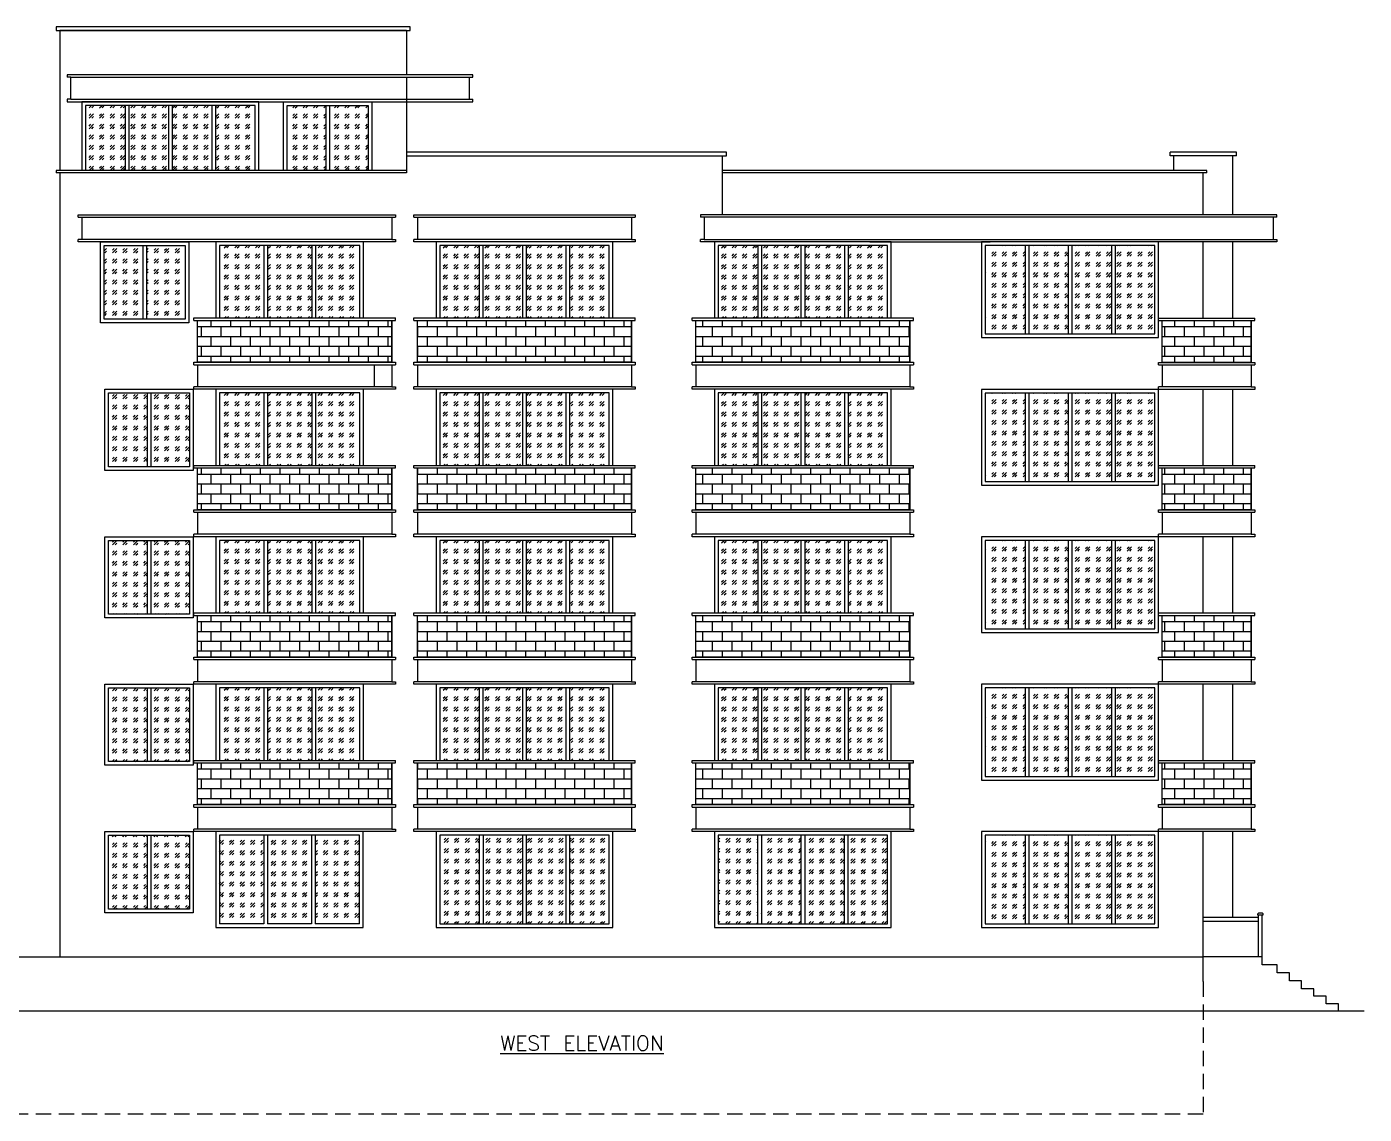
# Model space of a CAD drawing. Header units: feet. Extents: x 109753 to 150441, y 47761 to 75080.
# Drawn here: x 126114 to 127202, y 47767 to 48652 of the extents above; entities that cross this region are included whole.
import ezdxf

# ---------------------------------------------------------------- set-up
doc = ezdxf.new("R2010")
doc.units = ezdxf.units.FT
doc.header["$LTSCALE"] = 50
doc.header["$MEASUREMENT"] = 0
doc.linetypes.add('( Hidden )', pattern=[0.375, 0.25, -0.125])
for name, color, linetype, lineweight in [('door and windows', 4, 'Continuous', 13), ('HATCH', 9, 'Continuous', 9), ('TEXT', 181, 'Continuous', 13), ('WALL', 1, 'Continuous', 60)]:
    doc.layers.add(name, color=color, linetype=linetype, lineweight=lineweight)
doc.layers.add('HACTH', color=251, linetype='Continuous')
doc.styles.get("Standard").update_dxf_attribs({"font": 'txt.shx', "height": 6})
pattern_1 = [(45, (-23719.7047, 166365.328), (8.48528137, 0), [5, -7]), (45, (-23717.5834, 166365.328), (8.48528137, 0), [2, -10]), (45, (-23719.7047, 166367.4493), (8.48528137, 0), [2, -10])]
pattern_2 = [(45, (-23719.7047, 166125.328), (8.48528137, 0), [5, -7]), (45, (-23717.5834, 166125.328), (8.48528137, 0), [2, -10]), (45, (-23719.7047, 166127.4493), (8.48528137, 0), [2, -10])]
pattern_3 = [(45, (-23719.7047, 166245.328), (8.48528137, 0), [5, -7]), (45, (-23717.5834, 166245.328), (8.48528137, 0), [2, -10]), (45, (-23719.7047, 166247.4493), (8.48528137, 0), [2, -10])]
pattern_4 = [(45, (-23719.7047, 166485.328), (8.48528137, 0), [5, -7]), (45, (-23717.5834, 166485.328), (8.48528137, 0), [2, -10]), (45, (-23719.7047, 166487.4493), (8.48528137, 0), [2, -10])]

# ---------------------------------------------------------------- blocks, each defined once
blk = doc.blocks.new('A$C671cf750')
at = {"transparency": 33554559}
h = blk.add_hatch(dxfattribs=at)
h.set_pattern_fill('GOST_GLASS', color=251)
h.set_pattern_definition([(45, (-149893.478, 118064.3153), (8.48528137, 0), [5, -7]), (45, (-149891.3567, 118064.3153), (8.48528137, 0), [2, -10]), (45, (-149893.478, 118066.4366), (8.48528137, 0), [2, -10])])
h.paths.add_polyline_path([(34.5, 53), (3, 53), (3, -7), (34.5, -7)])
h.paths.add_polyline_path([(37.5, -7), (69, -7), (69, 53), (37.5, 53)])
at = {"layer": 'door and windows'}
for p, q in [((34.5, 53), (34.5, -7)), ((37.5, 53), (37.5, -7))]:
    blk.add_line(p, q, dxfattribs=at)
for points in [[(0, 56), (72, 56), (72, -10), (0, -10)], [(3, 53), (69, 53), (69, -7), (3, -7)]]:
    blk.add_lwpolyline(points, close=True, dxfattribs=at)
blk = doc.blocks.new('A$C57509d20')
at = {"layer": 'HATCH', "transparency": 33554623}
h = blk.add_hatch(dxfattribs=at)
h.set_pattern_fill('GOST_GLASS', color=251)
h.set_pattern_definition([(45, (-142322.6384, 115164.4466), (8.48528137, 0), [5, -7]), (45, (-142320.517, 115164.4466), (8.48528137, 0), [2, -10]), (45, (-142322.6384, 115166.568), (8.48528137, 0), [2, -10])])
h.paths.add_polyline_path([(3, -3), (39, -3), (39, 69), (3, 69)])
h.paths.add_polyline_path([(78, 69), (42, 69), (42, -3), (78, -3)])
h.paths.add_polyline_path([(117, 69), (81, 69), (81, -3), (117, -3)])
at = {"layer": 'door and windows'}
for p, q in [((39, 69), (39, -3)), ((39, 69), (39, -3)), ((42, 69), (42, -3)), ((42, 69), (42, -3)), ((78, 69), (78, -3)), ((78, 69), (78, -3)), ((81, 69), (81, -3)), ((81, 69), (81, -3)), ((39, -3), (3, -3)), ((78, -3), (42, -3)), ((117, -3), (81, -3))]:
    blk.add_line(p, q, dxfattribs=at)
for points in [[(120, -6), (120, 72), (0, 72), (0, -6)], [(117, -3), (117, 69), (3, 69), (3, -3)], [(117, -3), (117, 69), (3, 69), (3, -3)]]:
    blk.add_lwpolyline(points, dxfattribs=at)
blk.add_lwpolyline([(120, -6), (120, 72), (0, 72), (0, -6)], close=True, dxfattribs=at)
blk = doc.blocks.new('A$Cbb14ac78')
at = {"layer": 'HATCH', "transparency": 33554623}
h = blk.add_hatch(dxfattribs=at)
h.set_pattern_fill('GOST_GLASS', color=251)
h.set_pattern_definition([(45, (-150166.596, 118560.3153), (8.48528137, 0), [5, -7]), (45, (-150164.475, 118560.3153), (8.48528137, 0), [2, -10]), (45, (-150166.596, 118562.4366), (8.48528137, 0), [2, -10])])
h.paths.add_polyline_path([(35.25, 69), (3, 69), (3, -3), (35.25, -3)])
h.paths.add_polyline_path([(70.5, 69), (38.25, 69), (38.25, -3), (70.5, -3)])
h.paths.add_polyline_path([(105.75, 69), (73.5, 69), (73.5, -3), (105.75, -3)])
h.paths.add_polyline_path([(141, 69), (108.75, 69), (108.75, -3), (141, -3)])
at = {"layer": 'door and windows'}
for p, q in [((35.25, 69), (35.25, -3)), ((38.25, 69), (38.25, -3)), ((70.5, 69), (70.5, -3)), ((73.5, 69), (73.5, -3)), ((105.75, 69), (105.75, -3)), ((108.75, 69), (108.75, -3)), ((0, -6), (144, -6)), ((3, -3), (141, -3))]:
    blk.add_line(p, q, dxfattribs=at)
for points in [[(144, -6), (144, 72), (0, 72), (0, -6)], [(141, -3), (141, 69), (3, 69), (3, -3)]]:
    blk.add_lwpolyline(points, dxfattribs=at)
blk = doc.blocks.new('A$C00b71eea')
for p, q in [((0, 0), (0, 34)), ((3, 0), (3, 34))]:
    blk.add_line(p, q)
blk.add_lwpolyline([(0.5, 36), (2.5, 36, -0.414214), (3.5, 35), (3.5, 34), (-0.5, 34), (-0.5, 35, -0.414214)], format="xyb", close=True)

msp = doc.modelspace()

# ---------------------------------------------------------------- hatches: boundary and pattern name
at = {"transparency": 33554559}
h = msp.add_hatch(dxfattribs=at)
h.set_pattern_fill('GOST_GLASS', color=251)
h.set_pattern_definition([(45, (-24007.823, 166599.328), (8.48528137, 0), [5, -7]), (45, (-24005.7015, 166599.328), (8.48528137, 0), [2, -10]), (45, (-24007.823, 166601.4493), (8.48528137, 0), [2, -10])])
h.paths.add_polyline_path([(126161.8, 48535), (126194, 48535), (126194, 48588), (126161.8, 48588)])
h.paths.add_polyline_path([(126197, 48535), (126229.3, 48535), (126229.3, 48588), (126197, 48588)])
h.paths.add_polyline_path([(126232.3, 48535), (126264.5, 48535), (126264.5, 48588), (126232.3, 48588)])
h.paths.add_polyline_path([(126267.5, 48535), (126299.8, 48535), (126299.8, 48588), (126267.5, 48588)])
h = msp.add_hatch(dxfattribs=at)
h.set_pattern_fill('GOST_GLASS', color=251)
h.set_pattern_definition([(45, (-23570.7047, 166599.328), (8.48528137, 0), [5, -7]), (45, (-23568.5834, 166599.328), (8.48528137, 0), [2, -10]), (45, (-23570.7047, 166601.4493), (8.48528137, 0), [2, -10])])
h.paths.add_polyline_path([(126325.8, 48535), (126357.3, 48535), (126357.3, 48588), (126325.8, 48588)])
h.paths.add_polyline_path([(126360.3, 48535), (126391.8, 48535), (126391.8, 48588), (126360.3, 48588)])
h = msp.add_hatch(dxfattribs=at)
h.set_pattern_fill('GOST_GLASS', color=251)
h.set_pattern_definition(pattern_4)
h.paths.add_polyline_path([(126306.8, 48474), (126270.8, 48474), (126270.8, 48415), (126306.8, 48415)])
h.paths.add_polyline_path([(126345.8, 48474), (126309.8, 48474), (126309.8, 48415), (126345.8, 48415)])
h.paths.add_polyline_path([(126384.8, 48474), (126348.8, 48474), (126348.8, 48415), (126384.8, 48415)])
h = msp.add_hatch(dxfattribs=at)
h.set_pattern_fill('GOST_GLASS', color=251)
h.set_pattern_definition(pattern_4)
h.paths.add_polyline_path([(126587.9, 48474), (126555.6, 48474), (126555.6, 48415), (126587.9, 48415)])
h.paths.add_polyline_path([(126552.6, 48474), (126520.4, 48474), (126520.4, 48415), (126552.6, 48415)])
h.paths.add_polyline_path([(126517.4, 48474), (126485.1, 48474), (126485.1, 48415), (126517.4, 48415)])
h.paths.add_polyline_path([(126482.1, 48474), (126449.9, 48474), (126449.9, 48415), (126482.1, 48415)])
h = msp.add_hatch(dxfattribs=at)
h.set_pattern_fill('GOST_GLASS', color=251)
h.set_pattern_definition([(45, (-23493.165, 166485.328), (8.48528137, 0), [5, -7]), (45, (-23491.044, 166485.328), (8.48528137, 0), [2, -10]), (45, (-23493.165, 166487.4493), (8.48528137, 0), [2, -10])])
h.paths.add_polyline_path([(126814.4, 48474), (126782.2, 48474), (126782.2, 48415), (126814.4, 48415)])
h.paths.add_polyline_path([(126779.2, 48474), (126746.9, 48474), (126746.9, 48415), (126779.2, 48415)])
h.paths.add_polyline_path([(126743.9, 48474), (126711.7, 48474), (126711.7, 48415), (126743.9, 48415)])
h.paths.add_polyline_path([(126708.7, 48474), (126676.4, 48474), (126676.4, 48415), (126708.7, 48415)])
h = msp.add_hatch(dxfattribs=at)
h.set_pattern_fill('GOST_GLASS', color=251)
h.set_pattern_definition(pattern_1)
h.paths.add_polyline_path([(126306.8, 48354), (126270.8, 48354), (126270.8, 48295), (126306.8, 48295)])
h.paths.add_polyline_path([(126345.8, 48354), (126309.8, 48354), (126309.8, 48295), (126345.8, 48295)])
h.paths.add_polyline_path([(126384.8, 48354), (126348.8, 48354), (126348.8, 48295), (126384.8, 48295)])
h = msp.add_hatch(dxfattribs=at)
h.set_pattern_fill('GOST_GLASS', color=251)
h.set_pattern_definition(pattern_1)
h.paths.add_polyline_path([(126587.9, 48354), (126555.6, 48354), (126555.6, 48295), (126587.9, 48295)])
h.paths.add_polyline_path([(126552.6, 48354), (126520.4, 48354), (126520.4, 48295), (126552.6, 48295)])
h.paths.add_polyline_path([(126517.4, 48354), (126485.1, 48354), (126485.1, 48295), (126517.4, 48295)])
h.paths.add_polyline_path([(126482.1, 48354), (126449.9, 48354), (126449.9, 48295), (126482.1, 48295)])
h = msp.add_hatch(dxfattribs=at)
h.set_pattern_fill('GOST_GLASS', color=251)
h.set_pattern_definition([(45, (-23493.165, 166365.328), (8.48528137, 0), [5, -7]), (45, (-23491.044, 166365.328), (8.48528137, 0), [2, -10]), (45, (-23493.165, 166367.4493), (8.48528137, 0), [2, -10])])
h.paths.add_polyline_path([(126814.4, 48354), (126782.2, 48354), (126782.2, 48295), (126814.4, 48295)])
h.paths.add_polyline_path([(126779.2, 48354), (126746.9, 48354), (126746.9, 48295), (126779.2, 48295)])
h.paths.add_polyline_path([(126743.9, 48354), (126711.7, 48354), (126711.7, 48295), (126743.9, 48295)])
h.paths.add_polyline_path([(126708.7, 48354), (126676.4, 48354), (126676.4, 48295), (126708.7, 48295)])
h = msp.add_hatch(dxfattribs=at)
h.set_pattern_fill('GOST_GLASS', color=251)
h.set_pattern_definition(pattern_3)
h.paths.add_polyline_path([(126306.8, 48234), (126270.8, 48234), (126270.8, 48175), (126306.8, 48175)])
h.paths.add_polyline_path([(126345.8, 48234), (126309.8, 48234), (126309.8, 48175), (126345.8, 48175)])
h.paths.add_polyline_path([(126384.8, 48234), (126348.8, 48234), (126348.8, 48175), (126384.8, 48175)])
h = msp.add_hatch(dxfattribs=at)
h.set_pattern_fill('GOST_GLASS', color=251)
h.set_pattern_definition(pattern_3)
h.paths.add_polyline_path([(126587.9, 48234), (126555.6, 48234), (126555.6, 48175), (126587.9, 48175)])
h.paths.add_polyline_path([(126552.6, 48234), (126520.4, 48234), (126520.4, 48175), (126552.6, 48175)])
h.paths.add_polyline_path([(126517.4, 48234), (126485.1, 48234), (126485.1, 48175), (126517.4, 48175)])
h.paths.add_polyline_path([(126482.1, 48234), (126449.9, 48234), (126449.9, 48175), (126482.1, 48175)])
h = msp.add_hatch(dxfattribs=at)
h.set_pattern_fill('GOST_GLASS', color=251)
h.set_pattern_definition([(45, (-23493.165, 166245.328), (8.48528137, 0), [5, -7]), (45, (-23491.044, 166245.328), (8.48528137, 0), [2, -10]), (45, (-23493.165, 166247.4493), (8.48528137, 0), [2, -10])])
h.paths.add_polyline_path([(126814.4, 48234), (126782.2, 48234), (126782.2, 48175), (126814.4, 48175)])
h.paths.add_polyline_path([(126779.2, 48234), (126746.9, 48234), (126746.9, 48175), (126779.2, 48175)])
h.paths.add_polyline_path([(126743.9, 48234), (126711.7, 48234), (126711.7, 48175), (126743.9, 48175)])
h.paths.add_polyline_path([(126708.7, 48234), (126676.4, 48234), (126676.4, 48175), (126708.7, 48175)])
h = msp.add_hatch(dxfattribs=at)
h.set_pattern_fill('GOST_GLASS', color=251)
h.set_pattern_definition(pattern_2)
h.paths.add_polyline_path([(126306.8, 48114), (126270.8, 48114), (126270.8, 48055), (126306.8, 48055)])
h.paths.add_polyline_path([(126345.8, 48114), (126309.8, 48114), (126309.8, 48055), (126345.8, 48055)])
h.paths.add_polyline_path([(126384.8, 48114), (126348.8, 48114), (126348.8, 48055), (126384.8, 48055)])
h = msp.add_hatch(dxfattribs=at)
h.set_pattern_fill('GOST_GLASS', color=251)
h.set_pattern_definition(pattern_2)
h.paths.add_polyline_path([(126587.9, 48114), (126555.6, 48114), (126555.6, 48055), (126587.9, 48055)])
h.paths.add_polyline_path([(126552.6, 48114), (126520.4, 48114), (126520.4, 48055), (126552.6, 48055)])
h.paths.add_polyline_path([(126517.4, 48114), (126485.1, 48114), (126485.1, 48055), (126517.4, 48055)])
h.paths.add_polyline_path([(126482.1, 48114), (126449.9, 48114), (126449.9, 48055), (126482.1, 48055)])
h = msp.add_hatch(dxfattribs=at)
h.set_pattern_fill('GOST_GLASS', color=251)
h.set_pattern_definition([(45, (-23493.165, 166125.328), (8.48528137, 0), [5, -7]), (45, (-23491.044, 166125.328), (8.48528137, 0), [2, -10]), (45, (-23493.165, 166127.4493), (8.48528137, 0), [2, -10])])
h.paths.add_polyline_path([(126814.4, 48114), (126782.2, 48114), (126782.2, 48055), (126814.4, 48055)])
h.paths.add_polyline_path([(126779.2, 48114), (126746.9, 48114), (126746.9, 48055), (126779.2, 48055)])
h.paths.add_polyline_path([(126743.9, 48114), (126711.7, 48114), (126711.7, 48055), (126743.9, 48055)])
h.paths.add_polyline_path([(126708.7, 48114), (126676.4, 48114), (126676.4, 48055), (126708.7, 48055)])
at = {"layer": 'HACTH', "transparency": 33554687}
h = msp.add_hatch(dxfattribs=at)
h.set_pattern_fill('AR-B816', color=256)
h.paths.add_polyline_path([(126252.8, 48413), (126252.8, 48379), (126410.9, 48379), (126410.9, 48413)])
h = msp.add_hatch(dxfattribs=at)
h.set_pattern_fill('AR-B816', color=256)
h.paths.add_polyline_path([(126605.9, 48413), (126431.9, 48413), (126431.9, 48379), (126605.9, 48379)])
h = msp.add_hatch(dxfattribs=at)
h.set_pattern_fill('AR-B816', color=256)
h.paths.add_polyline_path([(126832.4, 48413), (126658.4, 48413), (126658.4, 48379), (126832.4, 48379)])
h = msp.add_hatch(dxfattribs=at)
h.set_pattern_fill('AR-B816', color=256)
h.paths.add_polyline_path([(127110.2, 48412.9), (127037.9, 48412.9), (127037.9, 48378.9), (127110.2, 48378.9)])
h = msp.add_hatch(dxfattribs=at)
h.set_pattern_fill('AR-B816', color=256)
h.paths.add_polyline_path([(126410.9, 48293), (126252.8, 48293), (126252.8, 48259), (126410.9, 48259)])
h = msp.add_hatch(dxfattribs=at)
h.set_pattern_fill('AR-B816', color=256)
h.paths.add_polyline_path([(126605.9, 48293), (126431.9, 48293), (126431.9, 48259), (126605.9, 48259)])
h = msp.add_hatch(dxfattribs=at)
h.set_pattern_fill('AR-B816', color=256)
h.paths.add_polyline_path([(126832.4, 48293), (126658.4, 48293), (126658.4, 48259), (126832.4, 48259)])
h = msp.add_hatch(dxfattribs=at)
h.set_pattern_fill('AR-B816', color=256)
h.paths.add_polyline_path([(127110.2, 48293), (127037.9, 48293), (127037.9, 48259), (127110.2, 48259)])
h = msp.add_hatch(dxfattribs=at)
h.set_pattern_fill('AR-B816', color=256)
h.paths.add_polyline_path([(126410.9, 48173), (126252.8, 48173), (126252.8, 48139), (126410.9, 48139)])
h = msp.add_hatch(dxfattribs=at)
h.set_pattern_fill('AR-B816', color=256)
h.paths.add_polyline_path([(126605.9, 48173), (126431.9, 48173), (126431.9, 48139), (126605.9, 48139)])
h = msp.add_hatch(dxfattribs=at)
h.set_pattern_fill('AR-B816', color=256)
h.paths.add_polyline_path([(126832.4, 48173), (126658.4, 48173), (126658.4, 48139), (126832.4, 48139)])
h = msp.add_hatch(dxfattribs=at)
h.set_pattern_fill('AR-B816', color=256)
h.paths.add_polyline_path([(127110.2, 48173), (127037.9, 48173), (127037.9, 48139), (127110.2, 48139)])
h = msp.add_hatch(dxfattribs=at)
h.set_pattern_fill('AR-B816', color=256)
h.paths.add_polyline_path([(126410.9, 48053), (126252.8, 48053), (126252.8, 48019), (126410.9, 48019)])
h = msp.add_hatch(dxfattribs=at)
h.set_pattern_fill('AR-B816', color=256)
h.paths.add_polyline_path([(126605.9, 48053), (126431.9, 48053), (126431.9, 48019), (126605.9, 48019)])
h = msp.add_hatch(dxfattribs=at)
h.set_pattern_fill('AR-B816', color=256)
h.paths.add_polyline_path([(126832.4, 48053), (126658.4, 48053), (126658.4, 48019), (126832.4, 48019)])
h = msp.add_hatch(dxfattribs=at)
h.set_pattern_fill('AR-B816', color=256)
h.paths.add_polyline_path([(127110.2, 48053), (127037.9, 48053), (127037.9, 48019), (127110.2, 48019)])
at = {"layer": 'HATCH', "transparency": 33554623}
h = msp.add_hatch(dxfattribs=at)
h.set_pattern_fill('GOST_GLASS', color=251)
h.set_pattern_definition([(45, (127034.909, 48355.0127), (8.48528, 0), [5, -7]), (45, (127037.03, 48355.0127), (8.48528, 0), [2, -10]), (45, (127034.909, 48357.134), (8.48528, 0), [2, -10])])
h.paths.add_polyline_path([(126999.7, 48402), (127031.9, 48402), (127031.9, 48474), (126999.7, 48474)])
h.paths.add_polyline_path([(126996.7, 48474), (126964.4, 48474), (126964.4, 48402), (126996.7, 48402)])
h.paths.add_polyline_path([(126929.2, 48402), (126961.4, 48402), (126961.4, 48474), (126929.2, 48474)])
h.paths.add_polyline_path([(126926.2, 48474), (126893.9, 48474), (126893.9, 48402), (126926.2, 48402)])
h = msp.add_hatch(dxfattribs=at)
h.set_pattern_fill('GOST_GLASS', color=251)
h.set_pattern_definition([(45, (127034.909, 48234.902), (8.48528, 0), [5, -7]), (45, (127037.03, 48234.902), (8.48528, 0), [2, -10]), (45, (127034.909, 48237.023), (8.48528, 0), [2, -10])])
h.paths.add_polyline_path([(126999.7, 48281.9), (127031.9, 48281.9), (127031.9, 48353.9), (126999.7, 48353.9)])
h.paths.add_polyline_path([(126996.7, 48353.9), (126964.4, 48353.9), (126964.4, 48281.9), (126996.7, 48281.9)])
h.paths.add_polyline_path([(126929.2, 48281.9), (126961.4, 48281.9), (126961.4, 48353.9), (126929.2, 48353.9)])
h.paths.add_polyline_path([(126926.2, 48353.9), (126893.9, 48353.9), (126893.9, 48281.9), (126926.2, 48281.9)])
h = msp.add_hatch(dxfattribs=at)
h.set_pattern_fill('GOST_GLASS', color=251)
h.set_pattern_definition([(45, (127034.909, 48115.0127), (8.48528, 0), [5, -7]), (45, (127037.03, 48115.0127), (8.48528, 0), [2, -10]), (45, (127034.909, 48117.134), (8.48528, 0), [2, -10])])
h.paths.add_polyline_path([(126999.7, 48162), (127031.9, 48162), (127031.9, 48234), (126999.7, 48234)])
h.paths.add_polyline_path([(126996.7, 48234), (126964.4, 48234), (126964.4, 48162), (126996.7, 48162)])
h.paths.add_polyline_path([(126929.2, 48162), (126961.4, 48162), (126961.4, 48234), (126929.2, 48234)])
h.paths.add_polyline_path([(126926.2, 48234), (126893.9, 48234), (126893.9, 48162), (126926.2, 48162)])
h = msp.add_hatch(dxfattribs=at)
h.set_pattern_fill('GOST_GLASS', color=251)
h.set_pattern_definition([(45, (127034.909, 47995.0127), (8.48528, 0), [5, -7]), (45, (127037.03, 47995.0127), (8.48528, 0), [2, -10]), (45, (127034.909, 47997.134), (8.48528, 0), [2, -10])])
h.paths.add_polyline_path([(126999.7, 48042), (127031.9, 48042), (127031.9, 48114), (126999.7, 48114)])
h.paths.add_polyline_path([(126996.7, 48114), (126964.4, 48114), (126964.4, 48042), (126996.7, 48042)])
h.paths.add_polyline_path([(126929.2, 48042), (126961.4, 48042), (126961.4, 48114), (126929.2, 48114)])
h.paths.add_polyline_path([(126926.2, 48114), (126893.9, 48114), (126893.9, 48042), (126926.2, 48042)])
h = msp.add_hatch(dxfattribs=at)
h.set_pattern_fill('GOST_GLASS', color=251)
h.set_pattern_definition([(45, (127034.909, 47875.0127), (8.48528, 0), [5, -7]), (45, (127037.03, 47875.0127), (8.48528, 0), [2, -10]), (45, (127034.909, 47877.134), (8.48528, 0), [2, -10])])
h.paths.add_polyline_path([(126999.7, 47922), (127031.9, 47922), (127031.9, 47994), (126999.7, 47994)])
h.paths.add_polyline_path([(126996.7, 47994), (126964.4, 47994), (126964.4, 47922), (126996.7, 47922)])
h.paths.add_polyline_path([(126929.2, 47922), (126961.4, 47922), (126961.4, 47994), (126929.2, 47994)])
h.paths.add_polyline_path([(126926.2, 47994), (126893.9, 47994), (126893.9, 47922), (126926.2, 47922)])

# ---------------------------------------------------------------- linework, layer by layer
for p, q in [((126140.8, 48649), (126140.8, 48535)), ((126422.9, 48649), (126140.8, 48649)), ((126422.9, 48649), (126140.8, 48649)), ((126422.9, 48649), (126422.9, 48613)), ((126149.8, 48611), (126146.8, 48611)), ((126149.8, 48593), (126149.8, 48611)), ((126149.8, 48611), (126476.9, 48611)), ((126422.9, 48611), (126422.9, 48533)), ((126473.9, 48611), (126473.9, 48593)), ((126149.8, 48593), (126146.8, 48593)), ((126149.8, 48593), (126476.9, 48593)), ((126680, 48499), (126680, 48547)), ((127098.2, 48550), (127044.2, 48550)), ((127044.2, 48547), (127044.2, 48550)), ((127098.2, 48547), (127044.2, 48547)), ((127047.2, 48535), (127047.2, 48547)), ((127095.2, 48499), (127095.2, 48547)), ((127098.2, 48547), (127098.2, 48550)), ((126137.8, 48535), (126137.8, 48533)), ((126422.9, 48535), (126137.8, 48535)), ((126422.9, 48533), (126137.8, 48533)), ((126140.8, 48533), (126140.8, 47895)), ((127074.2, 48535), (126680.4, 48535)), ((127074.2, 48533), (126680.4, 48533)), ((127071.2, 48499), (127071.2, 48533)), ((126158.8, 48497), (126158.8, 48479)), ((126410.9, 48497), (126413.9, 48497)), ((126431.9, 48497), (126431.9, 48479)), ((126605.9, 48497), (126608.9, 48497)), ((126665, 48497), (126662, 48497)), ((127128.2, 48497), (127128.2, 48479)), ((126410.9, 48479), (126413.9, 48479)), ((126605.9, 48479), (126608.9, 48479)), ((126662, 48477), (126662, 48479)), ((126665, 48479), (126662, 48479)), ((127131.2, 48479), (127131.2, 48477)), ((126800, 48477), (126662, 48477)), ((126800, 48477), (126897.9, 48477)), ((127131.2, 48477), (126897.9, 48477)), ((126249.8, 48413), (126249.8, 48415)), ((126252.8, 48379), (126252.8, 48413)), ((126410.9, 48379), (126410.9, 48413)), ((126413.9, 48413), (126413.9, 48415)), ((126428.9, 48413), (126428.9, 48415)), ((126431.9, 48379), (126431.9, 48413)), ((126605.9, 48379), (126605.9, 48413)), ((126608.9, 48413), (126608.9, 48415)), ((126655.4, 48413), (126655.4, 48415)), ((126658.4, 48379), (126658.4, 48413)), ((126832.4, 48379), (126832.4, 48413)), ((126835.4, 48413), (126835.4, 48415)), ((127034.9, 48412.9), (127034.9, 48414.9)), ((127037.9, 48378.9), (127037.9, 48412.9)), ((127110.2, 48378.9), (127110.2, 48412.9)), ((127113.2, 48412.9), (127113.2, 48414.9)), ((126252.8, 48377), (126252.8, 48359)), ((126396.7, 48377), (126396.7, 48359)), ((126410.9, 48377), (126413.9, 48377)), ((126431.9, 48377), (126431.9, 48359)), ((126605.9, 48377), (126608.9, 48377)), ((126658.4, 48377), (126658.4, 48359)), ((126832.4, 48377), (126835.4, 48377)), ((127037.9, 48376.9), (127037.9, 48358.9)), ((127110.2, 48376.9), (127113.2, 48376.9)), ((126410.9, 48359), (126413.9, 48359)), ((126605.9, 48359), (126608.9, 48359)), ((126832.4, 48359), (126835.4, 48359)), ((127110.2, 48358.9), (127113.2, 48358.9)), ((126249.8, 48293), (126249.8, 48295)), ((126252.8, 48259), (126252.8, 48293)), ((126410.9, 48259), (126410.9, 48293)), ((126413.9, 48293), (126413.9, 48295)), ((126428.9, 48293), (126428.9, 48295)), ((126431.9, 48259), (126431.9, 48293)), ((126605.9, 48259), (126605.9, 48293)), ((126608.9, 48293), (126608.9, 48295)), ((126655.4, 48293), (126655.4, 48295)), ((126658.4, 48259), (126658.4, 48293)), ((126832.4, 48259), (126832.4, 48293)), ((126835.4, 48293), (126835.4, 48295)), ((127034.9, 48293), (127034.9, 48295)), ((127037.9, 48259), (127037.9, 48293)), ((127110.2, 48259), (127110.2, 48293)), ((127113.2, 48293), (127113.2, 48295)), ((126252.8, 48257), (126252.8, 48239)), ((126410.9, 48257), (126413.9, 48257)), ((126431.9, 48257), (126431.9, 48239)), ((126605.9, 48257), (126608.9, 48257)), ((126658.4, 48257), (126658.4, 48239)), ((126832.4, 48257), (126835.4, 48257)), ((127037.9, 48257), (127037.9, 48239)), ((127110.2, 48257), (127113.2, 48257)), ((126410.9, 48239), (126413.9, 48239)), ((126605.9, 48239), (126608.9, 48239)), ((126832.4, 48239), (126835.4, 48239)), ((127110.2, 48239), (127113.2, 48239)), ((126249.8, 48173), (126249.8, 48175)), ((126252.8, 48139), (126252.8, 48173)), ((126410.9, 48139), (126410.9, 48173)), ((126413.9, 48173), (126413.9, 48175)), ((126428.9, 48173), (126428.9, 48175)), ((126431.9, 48139), (126431.9, 48173)), ((126605.9, 48139), (126605.9, 48173)), ((126608.9, 48173), (126608.9, 48175)), ((126655.4, 48173), (126655.4, 48175)), ((126658.4, 48139), (126658.4, 48173)), ((126832.4, 48139), (126832.4, 48173)), ((126835.4, 48173), (126835.4, 48175)), ((127034.9, 48173), (127034.9, 48175)), ((127037.9, 48139), (127037.9, 48173)), ((127110.2, 48139), (127110.2, 48173)), ((127113.2, 48173), (127113.2, 48175)), ((126252.8, 48137), (126252.8, 48119)), ((126410.9, 48137), (126413.9, 48137)), ((126431.9, 48137), (126431.9, 48119)), ((126605.9, 48137), (126608.9, 48137)), ((126658.4, 48137), (126658.4, 48119)), ((126832.4, 48137), (126835.4, 48137)), ((127037.9, 48137), (127037.9, 48119)), ((127110.2, 48137), (127113.2, 48137)), ((126410.9, 48119), (126413.9, 48119)), ((126605.9, 48119), (126608.9, 48119)), ((126832.4, 48119), (126835.4, 48119)), ((127110.2, 48119), (127113.2, 48119)), ((126249.8, 48053), (126249.8, 48055)), ((126252.8, 48019), (126252.8, 48053)), ((126410.9, 48019), (126410.9, 48053)), ((126413.9, 48053), (126413.9, 48055)), ((126428.9, 48053), (126428.9, 48055)), ((126431.9, 48019), (126431.9, 48053)), ((126605.9, 48019), (126605.9, 48053)), ((126608.9, 48053), (126608.9, 48055)), ((126655.4, 48053), (126655.4, 48055)), ((126658.4, 48019), (126658.4, 48053)), ((126832.4, 48019), (126832.4, 48053)), ((126835.4, 48053), (126835.4, 48055)), ((127034.9, 48053), (127034.9, 48055)), ((127037.9, 48019), (127037.9, 48053)), ((127110.2, 48019), (127110.2, 48053)), ((127113.2, 48053), (127113.2, 48055)), ((126252.8, 48017), (126252.8, 47999)), ((126410.9, 48017), (126413.9, 48017)), ((126431.9, 48017), (126431.9, 47999)), ((126605.9, 48017), (126608.9, 48017)), ((126658.4, 48017), (126658.4, 47999)), ((126832.4, 48017), (126835.4, 48017)), ((127037.9, 48017), (127037.9, 47999)), ((127110.2, 48017), (127113.2, 48017)), ((126410.9, 47999), (126413.9, 47999)), ((126605.9, 47999), (126608.9, 47999)), ((126832.4, 47999), (126835.4, 47999)), ((127110.2, 47999), (127113.2, 47999)), ((127116.3, 47927), (127071.2, 47927)), ((127116.3, 47924), (127071.2, 47924)), ((127202.3, 47851), (125999.6, 47851))]:
    msp.add_line(p, q)
for points in [[(126425.9, 48652), (126137.8, 48652), (126137.8, 48649), (126425.9, 48649)], [(126683.4, 48550), (126422.9, 48550), (126422.9, 48547), (126683.4, 48547)], [(126252.8, 48413), (126410.9, 48413), (126410.9, 48379), (126252.8, 48379)], [(126431.9, 48413), (126605.9, 48413), (126605.9, 48379), (126431.9, 48379)], [(126658.4, 48413), (126832.4, 48413), (126832.4, 48379), (126658.4, 48379)], [(127037.9, 48412.9), (127110.2, 48412.9), (127110.2, 48378.9), (127037.9, 48378.9)], [(126252.8, 48293), (126410.9, 48293), (126410.9, 48259), (126252.8, 48259)], [(126431.9, 48293), (126605.9, 48293), (126605.9, 48259), (126431.9, 48259)], [(126658.4, 48293), (126832.4, 48293), (126832.4, 48259), (126658.4, 48259)], [(127037.9, 48293), (127110.2, 48293), (127110.2, 48259), (127037.9, 48259)], [(126252.8, 48173), (126410.9, 48173), (126410.9, 48139), (126252.8, 48139)], [(126431.9, 48173), (126605.9, 48173), (126605.9, 48139), (126431.9, 48139)], [(126658.4, 48173), (126832.4, 48173), (126832.4, 48139), (126658.4, 48139)], [(127037.9, 48173), (127110.2, 48173), (127110.2, 48139), (127037.9, 48139)], [(126252.8, 48053), (126410.9, 48053), (126410.9, 48019), (126252.8, 48019)], [(126431.9, 48053), (126605.9, 48053), (126605.9, 48019), (126431.9, 48019)], [(126658.4, 48053), (126832.4, 48053), (126832.4, 48019), (126658.4, 48019)], [(127037.9, 48053), (127110.2, 48053), (127110.2, 48019), (127037.9, 48019)]]:
    msp.add_lwpolyline(points, close=True)
for points in [[(126476.9, 48611), (126476.9, 48613), (126146.8, 48613), (126146.8, 48611)], [(126146.8, 48593), (126146.8, 48591), (126476.9, 48591), (126476.9, 48593)], [(127074.2, 48533), (127074.2, 48535)], [(126155.8, 48497), (126155.8, 48499), (126413.9, 48499), (126413.9, 48497)], [(126428.9, 48497), (126428.9, 48499), (126608.9, 48499), (126608.9, 48497)], [(127131.2, 48497), (127131.2, 48499), (126662, 48499), (126662, 48497)], [(126155.8, 48497), (126410.9, 48497), (126410.9, 48479), (126155.8, 48479)], [(126428.9, 48497), (126605.9, 48497), (126605.9, 48479), (126428.9, 48479)], [(127131.2, 48497), (126665, 48497), (126665, 48479), (127131.2, 48479)], [(126413.9, 48479), (126413.9, 48477), (126155.8, 48477), (126155.8, 48479)], [(126608.9, 48479), (126608.9, 48477), (126428.9, 48477), (126428.9, 48479)], [(127071.2, 48414.9), (127071.2, 48477)], [(127095.2, 48414.9), (127095.2, 48477)], [(126249.8, 48415), (126413.9, 48415)], [(126249.8, 48413), (126413.9, 48413)], [(126428.9, 48415), (126608.9, 48415)], [(126428.9, 48413), (126608.9, 48413)], [(126655.4, 48415), (126835.4, 48415)], [(126655.4, 48413), (126835.4, 48413)], [(127034.9, 48414.9), (127113.2, 48414.9)], [(127034.9, 48412.9), (127113.2, 48412.9)], [(126249.8, 48377), (126249.8, 48379), (126413.9, 48379), (126413.9, 48377)], [(126249.8, 48377), (126410.9, 48377), (126410.9, 48359), (126249.8, 48359)], [(126428.9, 48377), (126428.9, 48379), (126608.9, 48379), (126608.9, 48377)], [(126428.9, 48377), (126605.9, 48377), (126605.9, 48359), (126428.9, 48359)], [(126655.4, 48377), (126655.4, 48379), (126835.4, 48379), (126835.4, 48377)], [(126655.4, 48377), (126832.4, 48377), (126832.4, 48359), (126655.4, 48359)], [(127034.9, 48376.9), (127034.9, 48378.9), (127113.2, 48378.9), (127113.2, 48376.9)], [(127034.9, 48376.9), (127110.2, 48376.9), (127110.2, 48358.9), (127034.9, 48358.9)], [(126413.9, 48359), (126413.9, 48357), (126249.8, 48357), (126249.8, 48359)], [(126608.9, 48359), (126608.9, 48357), (126428.9, 48357), (126428.9, 48359)], [(126835.4, 48359), (126835.4, 48357), (126655.4, 48357), (126655.4, 48359)], [(127113.2, 48358.9), (127113.2, 48356.9), (127034.9, 48356.9), (127034.9, 48358.9)], [(127071.2, 48294.9), (127071.2, 48357)], [(127095.2, 48294.9), (127095.2, 48357)], [(126249.8, 48295), (126413.9, 48295)], [(126249.8, 48293), (126413.9, 48293)], [(126428.9, 48295), (126608.9, 48295)], [(126428.9, 48293), (126608.9, 48293)], [(126655.4, 48295), (126835.4, 48295)], [(126655.4, 48293), (126835.4, 48293)], [(127034.9, 48295), (127113.2, 48295)], [(127034.9, 48293), (127113.2, 48293)], [(126249.8, 48257), (126249.8, 48259), (126413.9, 48259), (126413.9, 48257)], [(126249.8, 48257), (126410.9, 48257), (126410.9, 48239), (126249.8, 48239)], [(126428.9, 48257), (126428.9, 48259), (126608.9, 48259), (126608.9, 48257)], [(126428.9, 48257), (126605.9, 48257), (126605.9, 48239), (126428.9, 48239)], [(126655.4, 48257), (126655.4, 48259), (126835.4, 48259), (126835.4, 48257)], [(126655.4, 48257), (126832.4, 48257), (126832.4, 48239), (126655.4, 48239)], [(127034.9, 48257), (127034.9, 48259), (127113.2, 48259), (127113.2, 48257)], [(127034.9, 48257), (127110.2, 48257), (127110.2, 48239), (127034.9, 48239)], [(126413.9, 48239), (126413.9, 48237), (126249.8, 48237), (126249.8, 48239)], [(126608.9, 48239), (126608.9, 48237), (126428.9, 48237), (126428.9, 48239)], [(126835.4, 48239), (126835.4, 48237), (126655.4, 48237), (126655.4, 48239)], [(127113.2, 48239), (127113.2, 48237), (127034.9, 48237), (127034.9, 48239)], [(127071.2, 48174.9), (127071.2, 48237)], [(127095.2, 48174.9), (127095.2, 48237)], [(126249.8, 48175), (126413.9, 48175)], [(126249.8, 48173), (126413.9, 48173)], [(126428.9, 48175), (126608.9, 48175)], [(126428.9, 48173), (126608.9, 48173)], [(126655.4, 48175), (126835.4, 48175)], [(126655.4, 48173), (126835.4, 48173)], [(127034.9, 48175), (127113.2, 48175)], [(127034.9, 48173), (127113.2, 48173)], [(126249.8, 48137), (126249.8, 48139), (126413.9, 48139), (126413.9, 48137)], [(126249.8, 48137), (126410.9, 48137), (126410.9, 48119), (126249.8, 48119)], [(126428.9, 48137), (126428.9, 48139), (126608.9, 48139), (126608.9, 48137)], [(126428.9, 48137), (126605.9, 48137), (126605.9, 48119), (126428.9, 48119)], [(126655.4, 48137), (126655.4, 48139), (126835.4, 48139), (126835.4, 48137)], [(126655.4, 48137), (126832.4, 48137), (126832.4, 48119), (126655.4, 48119)], [(127034.9, 48137), (127034.9, 48139), (127113.2, 48139), (127113.2, 48137)], [(127034.9, 48137), (127110.2, 48137), (127110.2, 48119), (127034.9, 48119)], [(127071.2, 48138.9), (127071.2, 48139)], [(127095.2, 48138.9), (127095.2, 48139)], [(126413.9, 48119), (126413.9, 48117), (126249.8, 48117), (126249.8, 48119)], [(126608.9, 48119), (126608.9, 48117), (126428.9, 48117), (126428.9, 48119)], [(126835.4, 48119), (126835.4, 48117), (126655.4, 48117), (126655.4, 48119)], [(127113.2, 48119), (127113.2, 48117), (127034.9, 48117), (127034.9, 48119)], [(127071.2, 48054.9), (127071.2, 48117)], [(127095.2, 48055), (127095.2, 48117)], [(126249.8, 48055), (126413.9, 48055)], [(126249.8, 48053), (126413.9, 48053)], [(126428.9, 48055), (126608.9, 48055)], [(126428.9, 48053), (126608.9, 48053)], [(126655.4, 48055), (126835.4, 48055)], [(126655.4, 48053), (126835.4, 48053)], [(127034.9, 48055), (127113.2, 48055)], [(127034.9, 48053), (127113.2, 48053)], [(127095.2, 48054.9), (127095.2, 48055)], [(126249.8, 48017), (126249.8, 48019), (126413.9, 48019), (126413.9, 48017)], [(126249.8, 48017), (126410.9, 48017), (126410.9, 47999), (126249.8, 47999)], [(126428.9, 48017), (126428.9, 48019), (126608.9, 48019), (126608.9, 48017)], [(126428.9, 48017), (126605.9, 48017), (126605.9, 47999), (126428.9, 47999)], [(126655.4, 48017), (126655.4, 48019), (126835.4, 48019), (126835.4, 48017)], [(126655.4, 48017), (126832.4, 48017), (126832.4, 47999), (126655.4, 47999)], [(127034.9, 48017), (127034.9, 48019), (127113.2, 48019), (127113.2, 48017)], [(127034.9, 48017), (127110.2, 48017), (127110.2, 47999), (127034.9, 47999)], [(127071.2, 48018.9), (127071.2, 48019)], [(126413.9, 47999), (126413.9, 47997), (126249.8, 47997), (126249.8, 47999)], [(126608.9, 47999), (126608.9, 47997), (126428.9, 47997), (126428.9, 47999)], [(126835.4, 47999), (126835.4, 47997), (126655.4, 47997), (126655.4, 47999)], [(127113.2, 47999), (127113.2, 47997), (127034.9, 47997), (127034.9, 47999)], [(127071.2, 47875), (127071.2, 47997)], [(127095.2, 47927), (127095.2, 47997)], [(126077.6, 47875), (126077.6, 47895), (127071.2, 47895)]]:
    msp.add_lwpolyline(points)
at = {"linetype": '( Hidden )', "ltscale": 5}
for points in [[(127141.3, 47875.5), (127141.3, 47882), (127131.3, 47882), (127131.3, 47888.5), (127119.3, 47888.5), (127119.3, 47895), (127071.2, 47895)], [(127141.3, 47875.5), (127141.3, 47882), (127131.3, 47882)], [(127151.3, 47869), (127151.3, 47875.5), (127141.3, 47875.5)], [(127161.3, 47863), (127161.3, 47869), (127151.3, 47869)], [(127171.3, 47857), (127171.3, 47863), (127161.3, 47863)], [(127181.3, 47851), (127181.3, 47857), (127171.3, 47857)]]:
    msp.add_lwpolyline(points, dxfattribs=at)
at = {"linetype": '( Hidden )'}
msp.add_lwpolyline([(127071.2, 47875), (127071.2, 47767), (126077.6, 47767), (126077.6, 47875)], dxfattribs=at)
at = {"layer": 'door and windows'}
for p, q in [((126194, 48588), (126194, 48535)), ((126197, 48588), (126197, 48535)), ((126229.3, 48588), (126229.3, 48535)), ((126232.3, 48588), (126232.3, 48535)), ((126264.5, 48588), (126264.5, 48535)), ((126267.5, 48588), (126267.5, 48535)), ((126357.3, 48588), (126357.3, 48535)), ((126360.3, 48588), (126360.3, 48535)), ((126306.8, 48474), (126306.8, 48415)), ((126309.8, 48474), (126309.8, 48415)), ((126345.8, 48474), (126345.8, 48415)), ((126348.8, 48474), (126348.8, 48415)), ((126482.1, 48474), (126482.1, 48415)), ((126485.1, 48474), (126485.1, 48415)), ((126517.4, 48474), (126517.4, 48415)), ((126520.4, 48474), (126520.4, 48415)), ((126552.6, 48474), (126552.6, 48415)), ((126555.6, 48474), (126555.6, 48415)), ((126708.7, 48474), (126708.7, 48415)), ((126711.7, 48474), (126711.7, 48415)), ((126743.9, 48474), (126743.9, 48415)), ((126746.9, 48474), (126746.9, 48415)), ((126779.2, 48474), (126779.2, 48415)), ((126782.2, 48474), (126782.2, 48415)), ((126926.2, 48474), (126926.2, 48402)), ((126929.2, 48474), (126929.2, 48402)), ((126961.4, 48474), (126961.4, 48402)), ((126964.4, 48474), (126964.4, 48402)), ((126996.7, 48474), (126996.7, 48402)), ((126999.7, 48474), (126999.7, 48402)), ((126893.9, 48402), (127031.9, 48402)), ((126890.9, 48399), (127034.9, 48399)), ((126306.8, 48354), (126306.8, 48295)), ((126309.8, 48354), (126309.8, 48295)), ((126345.8, 48354), (126345.8, 48295)), ((126348.8, 48354), (126348.8, 48295)), ((126482.1, 48354), (126482.1, 48295)), ((126485.1, 48354), (126485.1, 48295)), ((126517.4, 48354), (126517.4, 48295)), ((126520.4, 48354), (126520.4, 48295)), ((126552.6, 48354), (126552.6, 48295)), ((126555.6, 48354), (126555.6, 48295)), ((126708.7, 48354), (126708.7, 48295)), ((126711.7, 48354), (126711.7, 48295)), ((126743.9, 48354), (126743.9, 48295)), ((126746.9, 48354), (126746.9, 48295)), ((126779.2, 48354), (126779.2, 48295)), ((126782.2, 48354), (126782.2, 48295)), ((126926.2, 48353.9), (126926.2, 48281.9)), ((126929.2, 48353.9), (126929.2, 48281.9)), ((126961.4, 48353.9), (126961.4, 48281.9)), ((126964.4, 48353.9), (126964.4, 48281.9)), ((126996.7, 48353.9), (126996.7, 48281.9)), ((126999.7, 48353.9), (126999.7, 48281.9)), ((126893.9, 48281.9), (127031.9, 48281.9)), ((126890.9, 48278.9), (127034.9, 48278.9)), ((126306.8, 48234), (126306.8, 48175)), ((126309.8, 48234), (126309.8, 48175)), ((126345.8, 48234), (126345.8, 48175)), ((126348.8, 48234), (126348.8, 48175)), ((126482.1, 48234), (126482.1, 48175)), ((126485.1, 48234), (126485.1, 48175)), ((126517.4, 48234), (126517.4, 48175)), ((126520.4, 48234), (126520.4, 48175)), ((126552.6, 48234), (126552.6, 48175)), ((126555.6, 48234), (126555.6, 48175)), ((126708.7, 48234), (126708.7, 48175)), ((126711.7, 48234), (126711.7, 48175)), ((126743.9, 48234), (126743.9, 48175)), ((126746.9, 48234), (126746.9, 48175)), ((126779.2, 48234), (126779.2, 48175)), ((126782.2, 48234), (126782.2, 48175)), ((126926.2, 48234), (126926.2, 48162)), ((126929.2, 48234), (126929.2, 48162)), ((126961.4, 48234), (126961.4, 48162)), ((126964.4, 48234), (126964.4, 48162)), ((126996.7, 48234), (126996.7, 48162)), ((126999.7, 48234), (126999.7, 48162)), ((126893.9, 48162), (127031.9, 48162)), ((126890.9, 48159), (127034.9, 48159)), ((126306.8, 48114), (126306.8, 48055)), ((126309.8, 48114), (126309.8, 48055)), ((126345.8, 48114), (126345.8, 48055)), ((126348.8, 48114), (126348.8, 48055)), ((126482.1, 48114), (126482.1, 48055)), ((126485.1, 48114), (126485.1, 48055)), ((126517.4, 48114), (126517.4, 48055)), ((126520.4, 48114), (126520.4, 48055)), ((126552.6, 48114), (126552.6, 48055)), ((126555.6, 48114), (126555.6, 48055)), ((126708.7, 48114), (126708.7, 48055)), ((126711.7, 48114), (126711.7, 48055)), ((126743.9, 48114), (126743.9, 48055)), ((126746.9, 48114), (126746.9, 48055)), ((126779.2, 48114), (126779.2, 48055)), ((126782.2, 48114), (126782.2, 48055)), ((126926.2, 48114), (126926.2, 48042)), ((126929.2, 48114), (126929.2, 48042)), ((126961.4, 48114), (126961.4, 48042)), ((126964.4, 48114), (126964.4, 48042)), ((126996.7, 48114), (126996.7, 48042)), ((126999.7, 48114), (126999.7, 48042)), ((126893.9, 48042), (127031.9, 48042)), ((126890.9, 48039), (127034.9, 48039)), ((126926.2, 47994), (126926.2, 47922)), ((126929.2, 47994), (126929.2, 47922)), ((126961.4, 47994), (126961.4, 47922)), ((126964.4, 47994), (126964.4, 47922)), ((126996.7, 47994), (126996.7, 47922)), ((126999.7, 47994), (126999.7, 47922)), ((126890.9, 47919), (127034.9, 47919)), ((126893.9, 47922), (127031.9, 47922))]:
    msp.add_line(p, q, dxfattribs=at)
for points in [[(126302.8, 48535), (126302.8, 48591), (126158.8, 48591), (126158.8, 48535)], [(126299.8, 48535), (126299.8, 48588), (126161.8, 48588), (126161.8, 48535)], [(126322.8, 48535), (126322.8, 48591), (126394.8, 48591), (126394.8, 48535)], [(126325.8, 48535), (126325.8, 48588), (126391.8, 48588), (126391.8, 48535)], [(126387.8, 48415), (126387.8, 48477), (126267.8, 48477), (126267.8, 48415)], [(126384.8, 48415), (126384.8, 48474), (126270.8, 48474), (126270.8, 48415)], [(126590.9, 48415), (126590.9, 48477), (126446.9, 48477), (126446.9, 48415)], [(126587.9, 48415), (126587.9, 48474), (126449.9, 48474), (126449.9, 48415)], [(126817.4, 48415), (126817.4, 48477), (126673.4, 48477), (126673.4, 48415)], [(126814.4, 48415), (126814.4, 48474), (126676.4, 48474), (126676.4, 48415)], [(127034.9, 48399), (127034.9, 48477), (126890.9, 48477), (126890.9, 48399)], [(127031.9, 48402), (127031.9, 48474), (126893.9, 48474), (126893.9, 48402)], [(126387.8, 48295), (126387.8, 48357), (126267.8, 48357), (126267.8, 48295)], [(126384.8, 48295), (126384.8, 48354), (126270.8, 48354), (126270.8, 48295)], [(126590.9, 48295), (126590.9, 48357), (126446.9, 48357), (126446.9, 48295)], [(126587.9, 48295), (126587.9, 48354), (126449.9, 48354), (126449.9, 48295)], [(126817.4, 48295), (126817.4, 48357), (126673.4, 48357), (126673.4, 48295)], [(126814.4, 48295), (126814.4, 48354), (126676.4, 48354), (126676.4, 48295)], [(127034.9, 48278.9), (127034.9, 48356.9), (126890.9, 48356.9), (126890.9, 48278.9)], [(127031.9, 48281.9), (127031.9, 48353.9), (126893.9, 48353.9), (126893.9, 48281.9)], [(126387.8, 48175), (126387.8, 48237), (126267.8, 48237), (126267.8, 48175)], [(126384.8, 48175), (126384.8, 48234), (126270.8, 48234), (126270.8, 48175)], [(126590.9, 48175), (126590.9, 48237), (126446.9, 48237), (126446.9, 48175)], [(126587.9, 48175), (126587.9, 48234), (126449.9, 48234), (126449.9, 48175)], [(126817.4, 48175), (126817.4, 48237), (126673.4, 48237), (126673.4, 48175)], [(126814.4, 48175), (126814.4, 48234), (126676.4, 48234), (126676.4, 48175)], [(127034.9, 48159), (127034.9, 48237), (126890.9, 48237), (126890.9, 48159)], [(127031.9, 48162), (127031.9, 48234), (126893.9, 48234), (126893.9, 48162)], [(126387.8, 48055), (126387.8, 48117), (126267.8, 48117), (126267.8, 48055)], [(126384.8, 48055), (126384.8, 48114), (126270.8, 48114), (126270.8, 48055)], [(126590.9, 48055), (126590.9, 48117), (126446.9, 48117), (126446.9, 48055)], [(126587.9, 48055), (126587.9, 48114), (126449.9, 48114), (126449.9, 48055)], [(126817.4, 48055), (126817.4, 48117), (126673.4, 48117), (126673.4, 48055)], [(126814.4, 48055), (126814.4, 48114), (126676.4, 48114), (126676.4, 48055)], [(127034.9, 48039), (127034.9, 48117), (126890.9, 48117), (126890.9, 48039)], [(127031.9, 48042), (127031.9, 48114), (126893.9, 48114), (126893.9, 48042)], [(127034.9, 47919), (127034.9, 47997), (126890.9, 47997), (126890.9, 47919)], [(127031.9, 47922), (127031.9, 47994), (126893.9, 47994), (126893.9, 47922)]]:
    msp.add_lwpolyline(points, dxfattribs=at)

# ---------------------------------------------------------------- block references
for name, p in [('A$C671cf750', (126173.8, 48421)), ('A$C671cf750', (126177.3, 48301)), ('A$C671cf750', (126177.3, 48181)), ('A$C671cf750', (126177.3, 48061)), ('A$C671cf750', (126177.3, 47941)), ('A$C00b71eea', (127116.3, 47895))]:
    msp.add_blockref(name, p)
at = {"layer": 'WALL'}
for name, p in [('A$C57509d20', (126267.7, 47925)), ('A$Cbb14ac78', (126446.9, 47925)), ('A$Cbb14ac78', (126673.4, 47925))]:
    msp.add_blockref(name, p, dxfattribs=at)

# ---------------------------------------------------------------- texts
at = {"layer": 'TEXT', "insert": (126565.7, 47830.8), "char_height": 12, "width": 168.12, "attachment_point": 2}
msp.add_mtext('{\\L\\C256;\\c0;WEST ELEVATION}', dxfattribs=at)

doc.saveas('drawing.dxf')
